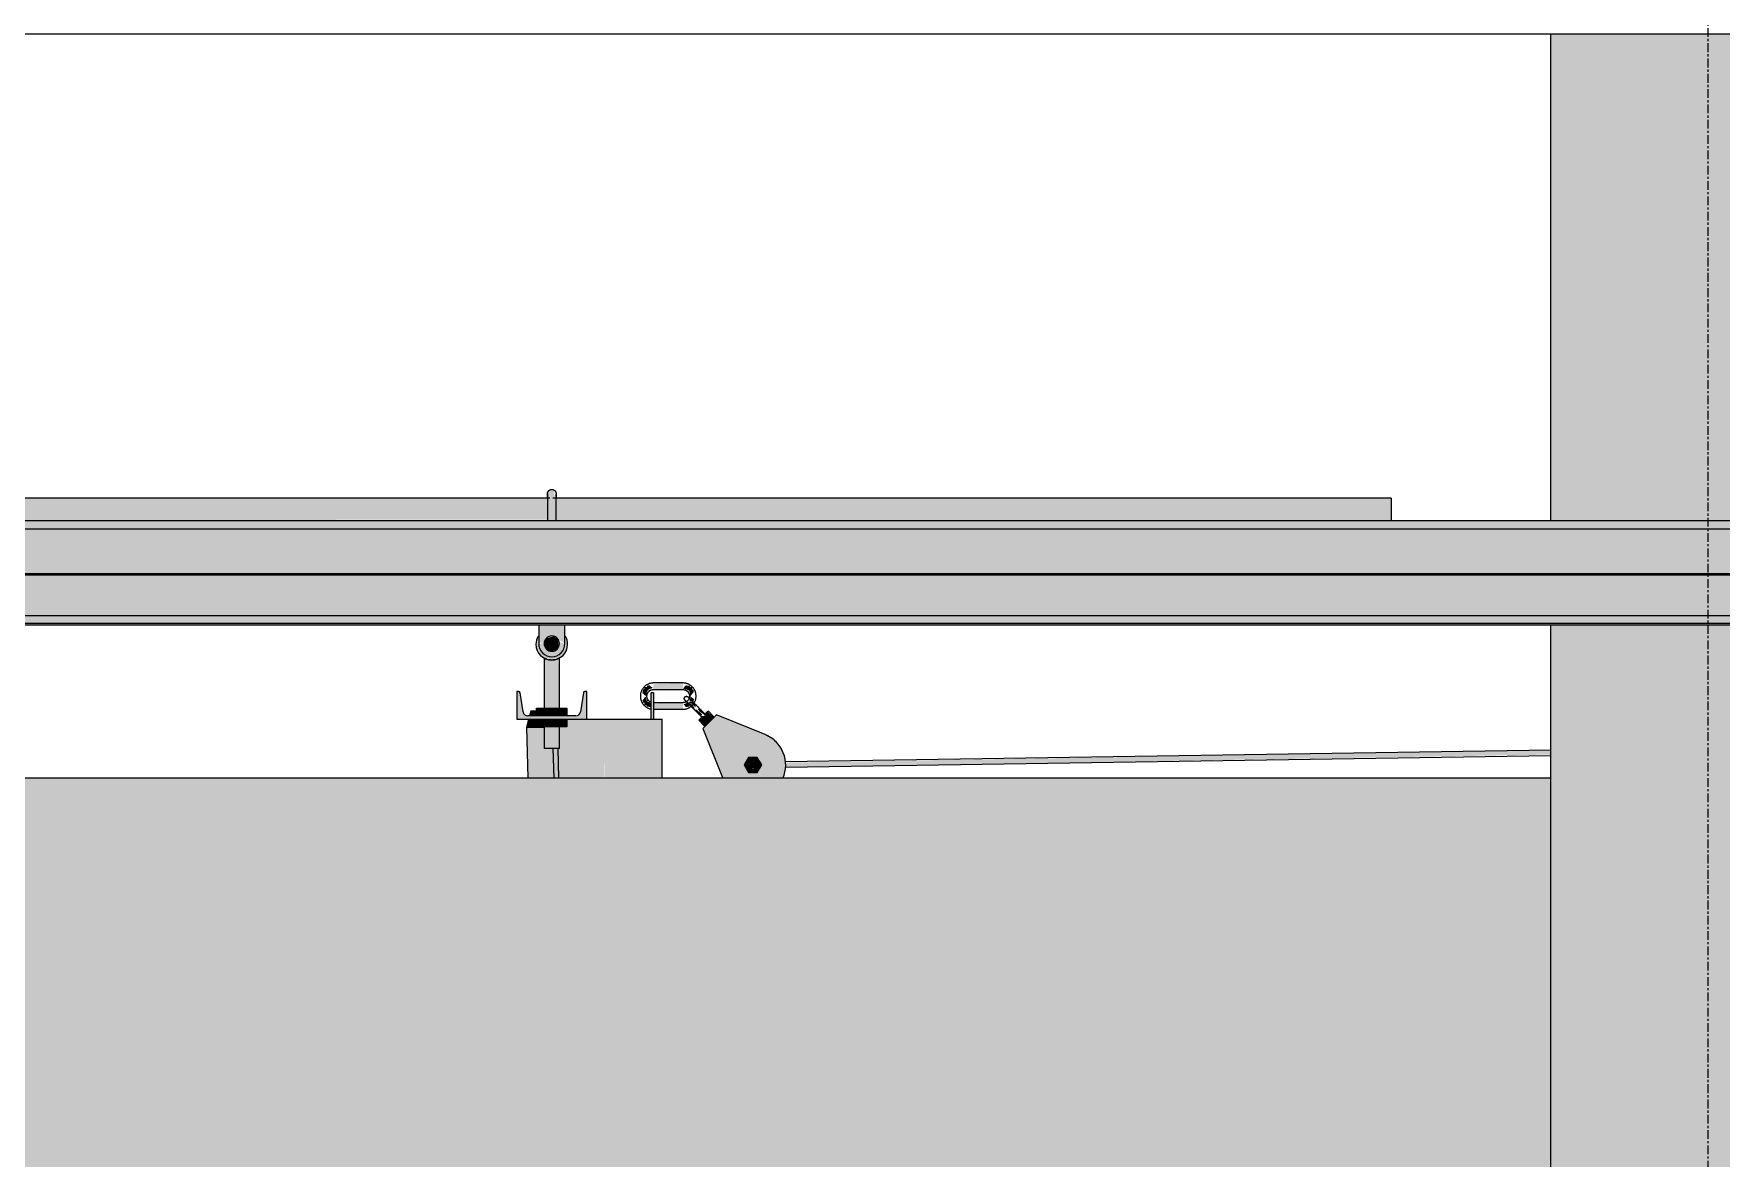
# Model space of a CAD drawing. Header units: inches. Extents: x 20426 to 92531, y -195 to 750.
# Drawn here: x 26670.5 to 26767, y 256.3 to 320.5 of the extents above; entities that cross this region are included whole.
import ezdxf

# ---------------------------------------------------------------- set-up
doc = ezdxf.new("R2010")
doc.units = ezdxf.units.IN
doc.header["$MEASUREMENT"] = 0
doc.linetypes.add('Grid Line 1_2_', pattern=[0.875, 0.5, -0.125, 0.125, -0.125])
for name, color, linetype, lineweight in [('M-HVAC-DUCT', 70, 'Continuous', 9), ('Q-SPCQ', 91, 'Continuous', 9), ('S-BEAM', 12, 'Continuous', 9), ('S-COLS', 52, 'Continuous', 9), ('S-GRID', 1, 'Continuous', 9)]:
    doc.layers.add(name, color=color, linetype=linetype, lineweight=lineweight)

# ---------------------------------------------------------------- blocks, each defined once
blk = doc.blocks.new('Girt_Z - 8_D-915553-Elevation - South')
at = {"layer": 'S-BEAM'}
h = blk.add_hatch(color=256, dxfattribs=at)
h.paths.add_polyline_path([(26225.608, 292.25), (26260.89, 292.25), (26260.89, 292.732), (22796.272, 292.732), (22796.272, 292.25), (26087.376, 292.25)], flags=0)
h.paths.add_polyline_path([(22792.65, 292.25), (22792.65, 292.732), (22792.15, 292.732), (22792.15, 292.25)], flags=0)
h = blk.add_hatch(color=256, dxfattribs=at)
h.paths.add_polyline_path([(26260.89, 289.883), (26260.89, 292.25), (22796.272, 292.25), (22796.272, 289.883), (26225.608, 289.883)], flags=0)
h.paths.add_polyline_path([(22792.65, 289.883), (22792.65, 292.25), (22792.15, 292.25), (22792.15, 289.883)], flags=0)
h = blk.add_hatch(color=256, dxfattribs=at)
h.paths.add_polyline_path([(26225.608, 289.695), (26260.89, 289.72), (26260.89, 289.883), (22796.272, 289.883), (22796.272, 289.695), (26087.376, 289.695)], flags=0)
h.paths.add_polyline_path([(22792.15, 289.695), (22792.65, 289.72), (22792.65, 289.883), (22792.15, 289.883), (22792.15, 289.72)], flags=0)
h = blk.add_hatch(color=256, dxfattribs=at)
h.paths.add_polyline_path([(24739.614, 289.62), (26260.89, 289.658), (26260.89, 289.695), (22796.272, 289.658), (22796.272, 289.62), (24730.975, 289.62)], flags=0)
h.paths.add_polyline_path([(22792.65, 289.62), (22792.65, 289.695), (22792.15, 289.658), (22792.15, 289.62)], flags=0)
h = blk.add_hatch(color=256, dxfattribs=at)
h.paths.add_polyline_path([(26225.608, 287.301), (26260.89, 287.301), (26260.89, 289.62), (22796.272, 289.62), (22796.272, 287.301), (26087.376, 287.301)], flags=0)
h.paths.add_polyline_path([(22792.65, 287.301), (22792.65, 289.62), (22792.15, 289.62), (22792.15, 287.301)], flags=0)
h = blk.add_hatch(color=256, dxfattribs=at)
h.paths.add_polyline_path([(26260.89, 286.852), (26260.89, 287.301), (22796.272, 287.301), (22796.272, 286.852), (26225.608, 286.852)], flags=0)
h.paths.add_polyline_path([(22792.15, 286.852), (22792.65, 286.852), (22792.65, 287.301), (22792.15, 287.301)], flags=0)
h = blk.add_hatch(color=256, dxfattribs=at)
h.paths.add_polyline_path([(26260.89, 286.768), (26260.89, 286.852), (22796.272, 286.852), (22796.272, 286.768), (26225.608, 286.768)], flags=0)
h.paths.add_polyline_path([(22792.65, 286.768), (22792.65, 286.852), (22792.15, 286.852), (22792.15, 286.768)], flags=0)
for p, q in [((22796.272, 292.732), (26260.89, 292.732)), ((22796.272, 292.25), (26260.89, 292.25)), ((22796.272, 289.695), (26260.89, 289.695)), ((22796.272, 289.62), (26260.89, 289.62)), ((22796.272, 287.301), (26260.89, 287.301)), ((22796.272, 286.852), (26260.89, 286.852)), ((22796.272, 286.768), (26260.89, 286.768))]:
    blk.add_line(p, q, dxfattribs=at)
blk = doc.blocks.new('Basketball_Backstop-Performance_Sports_Systems-3103-Ceiling_Hung - 27_-0_ to 27_-11 7_8_-V44-Elevation - South')
at = {"layer": 'Q-SPCQ'}
h = blk.add_hatch(color=256, dxfattribs=at)
h.paths.add_polyline_path([(24756.565, 293.994), (24756.515, 293.993), (24756.543, 293.784)], flags=0)
h.paths.add_polyline_path([(24756.562, 292.732), (24756.765, 292.733), (24756.765, 294.444), (24756.56, 294.377), (24756.543, 294.208), (24756.515, 294.234), (24756.565, 293.994), (24756.528, 292.732), (24756.549, 292.732)], flags=0)
for points in [[(24756.893, 292.732), (24757.003, 292.733), (24756.986, 293.618), (24756.893, 294.402), (24756.765, 294.444), (24756.766, 292.732)], [(24756.765, 284.75), (24757.14, 284.839), (24757.296, 284.931), (24757.415, 285.027), (24757.55, 285.203), (24757.666, 285.615), (24757.649, 285.828), (24757.612, 285.959), (24757.515, 286.072), (24757.457, 285.415), (24757.296, 285.157), (24756.951, 284.962), (24756.571, 284.963), (24756.235, 285.157), (24756.041, 285.493), (24756.015, 286.101), (24755.98, 286.109), (24755.863, 285.687), (24755.864, 285.615), (24755.89, 285.422), (24756.116, 285.027), (24756.3, 284.881), (24756.39, 284.839), (24756.692, 284.76)], [(24756.652, 285.265), (24756.984, 285.309), (24757.144, 285.469), (24757.144, 285.906), (24756.878, 286.11), (24756.456, 285.997), (24756.343, 285.801), (24756.343, 285.574), (24756.456, 285.378)], [(24754.765, 281.375), (24758.765, 281.375), (24758.765, 282.955), (24758.574, 282.879), (24758.359, 281.671), (24758.197, 281.563), (24758.131, 281.555), (24755.271, 281.586), (24755.14, 281.729), (24755.122, 281.793), (24754.957, 282.879), (24754.765, 282.955), (24754.765, 282.67)], [(24762.578, 281.375), (24762.578, 282.875), (24762.453, 282.875), (24762.453, 281.375)], [(24764.265, 283.069), (24764.265, 283.431), (24762.578, 283.383), (24762.578, 283.069)], [(24756.332, 281.555), (24756.332, 281.992), (24755.899, 281.992), (24755.899, 281.555)], [(24756.893, 281.555), (24757.198, 281.555), (24757.198, 281.992), (24756.332, 281.992), (24756.332, 281.555)], [(24757.198, 281.555), (24757.631, 281.555), (24757.631, 281.992), (24757.198, 281.992)], [(24764.265, 281.944), (24764.265, 282.306), (24762.578, 282.258), (24762.578, 281.944)], [(24765.471, 281.544), (24765.533, 281.632), (24765.233, 281.936), (24765.122, 281.976), (24765.138, 281.925), (24765.233, 281.783), (24765.434, 281.657), (24765.466, 281.623)], [(24765.79, 281.225), (24766.046, 281.481), (24765.666, 281.808), (24765.539, 281.623), (24765.533, 281.582), (24765.471, 281.544), (24765.558, 281.457)], [(24756.332, 280.937), (24756.332, 281.375), (24755.899, 281.375), (24755.899, 280.937)], [(24756.893, 280.937), (24757.198, 280.937), (24757.198, 281.375), (24756.332, 281.375), (24756.332, 280.937)], [(24757.631, 280.937), (24757.631, 281.375), (24757.198, 281.375), (24757.198, 280.937)], [(24765.534, 280.969), (24765.79, 281.225), (24765.466, 281.536), (24765.391, 281.477), (24765.359, 281.501), (24765.181, 281.322), (24765.533, 280.97)], [(24768.39, 278.533), (24768.482, 278.625), (24768.442, 278.927), (24768.201, 278.991), (24768.088, 278.927), (24768.015, 278.75), (24768.14, 278.533)]]:
    blk.add_hatch(color=256, dxfattribs=at).paths.add_polyline_path(points, flags=0)
h = blk.add_hatch(color=256, dxfattribs=at)
h.paths.add_polyline_path([(24708.765, 292.732), (24756.526, 292.774), (24756.543, 293.643), (24756.515, 294), (24708.765, 294), (24708.765, 293.125)], flags=0)
h.paths.add_polyline_path([(24800.091, 292.732), (24804.765, 292.732), (24804.765, 294), (24756.991, 293.967), (24756.979, 293.766), (24757.014, 292.732), (24791.451, 292.732)], flags=0)
h = blk.add_hatch(color=256, dxfattribs=at)
h.paths.add_polyline_path([(24756.765, 284.937), (24757.144, 285.041), (24757.415, 285.312), (24757.515, 285.687), (24757.185, 285.779), (24757.108, 285.432), (24756.893, 285.297), (24756.597, 285.297), (24756.399, 285.476), (24756.343, 285.687), (24756.321, 285.798), (24756.023, 285.628), (24756.116, 285.312), (24756.39, 285.038), (24756.652, 284.952)], flags=0)
h.paths.add_polyline_path([(24756.015, 285.687), (24756.356, 285.824), (24756.546, 286.066), (24756.935, 286.066), (24757.515, 285.687), (24757.515, 286.768), (24756.015, 286.768), (24756.015, 285.758)], flags=0)
h = blk.add_hatch(color=256, dxfattribs=at)
h.paths.add_polyline_path([(24756.765, 279.687), (24756.765, 280.937), (24756.329, 280.937), (24756.386, 279.687), (24756.652, 279.687)], flags=0)
h.paths.add_polyline_path([(24756.363, 281.992), (24756.765, 281.992), (24756.765, 284.75), (24756.387, 284.833), (24756.335, 284.859), (24756.339, 281.992)], flags=0)
h = blk.add_hatch(color=256, dxfattribs=at)
h.paths.add_polyline_path([(24757.188, 279.687), (24757.203, 279.687), (24757.144, 280.937), (24756.765, 280.937), (24756.765, 279.687), (24757.144, 279.687)], flags=0)
h.paths.add_polyline_path([(24756.893, 281.992), (24757.2, 281.992), (24757.143, 284.833), (24756.893, 284.761), (24756.765, 284.75), (24756.765, 281.992), (24756.827, 281.992)], flags=0)
h = blk.add_hatch(color=256, dxfattribs=at)
h.paths.add_polyline_path([(24762.21, 282.945), (24762.254, 282.811), (24762.287, 282.951)], flags=0)
h.paths.add_polyline_path([(24762.287, 283.063), (24762.313, 282.953), (24762.454, 283.019), (24762.313, 283.056)], flags=0)
h.paths.add_polyline_path([(24762.148, 282.687), (24762.21, 282.945), (24762.287, 283.063), (24762.544, 283.156), (24762.341, 283.306), (24762.2, 283.281), (24762.21, 283.216), (24762.047, 283.218), (24762.063, 283.097), (24761.984, 283.065), (24761.947, 282.859), (24762.063, 282.76)], flags=0)
h = blk.add_hatch(color=256, dxfattribs=at)
h.paths.add_polyline_path([(24764.522, 283.055), (24764.389, 283.011), (24764.528, 282.978)], flags=0)
h.paths.add_polyline_path([(24764.641, 282.978), (24764.53, 282.953), (24764.596, 282.811), (24764.634, 282.953)], flags=0)
h.paths.add_polyline_path([(24764.695, 282.687), (24764.884, 282.924), (24764.859, 283.065), (24764.794, 283.055), (24764.796, 283.218), (24764.677, 283.197), (24764.643, 283.281), (24764.42, 283.299), (24764.265, 283.117), (24764.522, 283.055), (24764.641, 282.978), (24764.671, 282.811)], flags=0)
h = blk.add_hatch(color=256, dxfattribs=at)
h.paths.add_polyline_path([(24755.899, 280.918), (24755.899, 280.937), (24755.899, 281.375), (24755.441, 281.375), (24755.333, 280.918), (24755.399, 280.918)], flags=0)
h.paths.add_polyline_path([(24755.491, 281.555), (24755.899, 281.555), (24755.899, 281.832), (24755.568, 281.832)], flags=0)
h = blk.add_hatch(color=256, dxfattribs=at)
h.paths.add_polyline_path([(24762.321, 282.32), (24762.453, 282.364), (24762.315, 282.397)], flags=0)
h.paths.add_polyline_path([(24762.202, 282.397), (24762.313, 282.422), (24762.246, 282.564), (24762.209, 282.422)], flags=0)
h.paths.add_polyline_path([(24762.406, 282.057), (24762.453, 282.173), (24762.453, 282.282), (24762.202, 282.397), (24762.127, 282.67), (24761.959, 282.451), (24761.984, 282.31), (24762.049, 282.32), (24762.047, 282.157), (24762.166, 282.178), (24762.2, 282.094), (24762.341, 282.069)], flags=0)
h = blk.add_hatch(color=256, dxfattribs=at)
h.paths.add_polyline_path([(24764.53, 282.422), (24764.618, 282.485), (24764.56, 282.494), (24764.538, 282.44)], flags=0)
h.paths.add_polyline_path([(24764.556, 282.312), (24764.523, 282.419), (24764.389, 282.356), (24764.523, 282.321)], flags=0)
h.paths.add_polyline_path([(24764.437, 282.057), (24764.639, 282.096), (24764.639, 282.158), (24764.678, 282.197), (24764.523, 282.306), (24764.299, 282.219), (24764.42, 282.076)], flags=0)
h.paths.add_polyline_path([(24764.639, 282.24), (24764.73, 282.285), (24764.687, 282.371), (24764.61, 282.331), (24764.633, 282.258)], flags=0)
h.paths.add_polyline_path([(24764.862, 282.329), (24764.896, 282.516), (24764.692, 282.67), (24764.704, 282.485), (24764.861, 282.331)], flags=0)
h = blk.add_hatch(color=256, dxfattribs=at)
h.paths.add_polyline_path([(24764.909, 281.935), (24764.909, 282.038), (24764.852, 282.116), (24764.829, 282.186), (24764.675, 282.258), (24764.639, 282.24), (24764.741, 282.129)], flags=0)
h.paths.add_polyline_path([(24764.639, 282.24), (24764.546, 282.384), (24764.557, 282.312), (24764.631, 282.247)], flags=0)
h = blk.add_hatch(color=256, dxfattribs=at)
h.paths.add_polyline_path([(24765.018, 282.043), (24764.95, 282.147), (24765.08, 282.106), (24764.861, 282.331), (24764.631, 282.384), (24764.917, 282.098)], flags=0)
h.paths.add_polyline_path([(24764.704, 282.485), (24764.572, 282.584), (24764.575, 282.493)], flags=0)
h.paths.add_polyline_path([(24764.861, 282.331), (24764.704, 282.485), (24764.631, 282.419), (24764.722, 282.384)], flags=0)
h = blk.add_hatch(color=256, dxfattribs=at)
h.paths.add_polyline_path([(24765.418, 281.457), (24765.471, 281.544), (24765.286, 281.555), (24765.393, 281.476)], flags=0)
h.paths.add_polyline_path([(24765.286, 281.555), (24765.359, 281.622), (24765.359, 281.657), (24765.013, 281.935), (24765.02, 281.9), (24764.909, 281.935), (24765.233, 281.608)], flags=0)
h = blk.add_hatch(color=256, dxfattribs=at)
h.paths.add_polyline_path([(24757.732, 196.232), (24759.226, 196.232), (24758.018, 238.518), (24756.524, 238.518), (24757.673, 198.283)], flags=0)
h.paths.add_polyline_path([(24756.354, 244.482), (24757.848, 244.482), (24757.69, 250), (24756.196, 250), (24756.334, 245.165)], flags=0)
h.paths.add_polyline_path([(24756.335, 278), (24756.891, 278), (24756.842, 279.687), (24756.328, 279.687), (24756.328, 280.918), (24755.313, 280.918), (24755.397, 278), (24756.328, 278)], flags=0)
h = blk.add_hatch(color=256, dxfattribs=at)
h.paths.add_polyline_path([(24756.736, 196.232), (24757.732, 196.232), (24756.893, 224.125), (24756.453, 224.125), (24756.511, 196.232), (24756.566, 196.232)], flags=0)
h.paths.add_polyline_path([(24759.765, 196.232), (24759.765, 224.75), (24758.692, 224.75), (24759.507, 196.232)], flags=0)
h.paths.add_polyline_path([(24756.93, 224.312), (24756.893, 224.75), (24756.453, 224.75), (24756.492, 224.312), (24756.897, 224.312)], flags=0)
h.paths.add_polyline_path([(24758.678, 225.25), (24759.765, 225.25), (24759.765, 238.518), (24758.299, 238.518), (24758.645, 226.412)], flags=0)
h.paths.add_polyline_path([(24756.903, 225.25), (24756.891, 225.687), (24756.453, 225.687), (24756.491, 225.25), (24756.897, 225.25)], flags=0)
h.paths.add_polyline_path([(24756.453, 225.875), (24756.885, 225.875), (24756.482, 238.518), (24756.453, 238.518), (24756.453, 226.412)], flags=0)
h.paths.add_polyline_path([(24758.129, 244.482), (24759.765, 244.482), (24759.765, 250), (24757.971, 250), (24758.109, 245.165)], flags=0)
h.paths.add_polyline_path([(24757.188, 278), (24759.765, 278), (24759.765, 281.375), (24757.631, 281.375), (24757.631, 280.937), (24757.201, 280.937), (24757.144, 279.687), (24757.123, 279.687), (24757.172, 278)], flags=0)
h = blk.add_hatch(color=256, dxfattribs=at)
h.paths.add_polyline_path([(24759.765, 196.232), (24763.078, 196.232), (24763.078, 224.759), (24760.623, 224.768), (24759.765, 224.75), (24759.765, 198.283)], flags=0)
h.paths.add_polyline_path([(24761.853, 225.211), (24763.078, 225.25), (24763.078, 238.518), (24759.765, 238.518), (24759.765, 225.241), (24761.673, 225.22)], flags=0)
h.paths.add_polyline_path([(24759.765, 244.482), (24763.078, 244.482), (24763.078, 250), (24759.765, 250), (24759.765, 245.165)], flags=0)
h.paths.add_polyline_path([(24761.435, 278), (24763.078, 278), (24763.078, 281.375), (24759.765, 281.375), (24759.783, 278), (24761.421, 278)], flags=0)
h = blk.add_hatch(color=256, dxfattribs=at)
h.paths.add_polyline_path([(24767.892, 278), (24769.968, 278), (24770.06, 278.208), (24770.138, 278.662), (24770.103, 279.121), (24769.853, 279.722), (24769.71, 279.945), (24769.26, 280.326), (24768.974, 280.486), (24766.188, 281.623), (24765.393, 280.827), (24766.552, 278), (24767.832, 278)], flags=0)
h.paths.add_polyline_path([(24768.14, 278.312), (24767.99, 278.353), (24767.76, 278.75), (24768.049, 279.187), (24768.537, 279.154), (24768.763, 278.738), (24768.456, 278.312), (24768.161, 278.312)], flags=0)
h = blk.add_hatch(color=256, dxfattribs=at)
h.paths.add_polyline_path([(24770.131, 278.622), (24813.89, 279.345), (24813.89, 279.602), (24770.122, 278.889), (24770.132, 278.628)], flags=0)
h.paths.add_polyline_path([(24768.488, 278.639), (24768.503, 278.823), (24768.46, 278.793), (24768.482, 278.642)], flags=0)
h.paths.add_polyline_path([(24831.89, 279.564), (24909.169, 280.787), (24909.112, 280.937), (24908.857, 280.978), (24908.857, 281.049), (24877.846, 280.577), (24831.89, 279.83), (24831.89, 279.566)], flags=0)
h.paths.add_polyline_path([(24911.542, 280.829), (24911.549, 280.873), (24911.54, 280.833)], flags=0)
h = blk.add_hatch(color=256, dxfattribs=at)
h.paths.add_polyline_path([(24759.226, 196.232), (24759.507, 196.232), (24758.299, 238.518), (24758.018, 238.518), (24759.167, 198.283)], flags=0)
h.paths.add_polyline_path([(24757.848, 244.482), (24758.129, 244.482), (24757.971, 250), (24757.69, 250), (24757.828, 245.165)], flags=0)
h.paths.add_polyline_path([(24756.891, 278), (24757.172, 278), (24757.075, 279.687), (24756.842, 279.687), (24756.878, 278.428)], flags=0)
h = blk.add_hatch(color=256, dxfattribs=at)
h.paths.add_polyline_path([(24768.013, 278.312), (24768.518, 278.312), (24768.77, 278.75), (24768.518, 279.187), (24767.993, 279.154), (24767.76, 278.75), (24767.865, 278.568)], flags=0)
h.paths.add_polyline_path([(24768.265, 278.5), (24768.088, 278.573), (24768.015, 278.75), (24768.088, 278.927), (24768.265, 279), (24768.442, 278.927), (24768.515, 278.75), (24768.435, 278.568), (24768.33, 278.509)], flags=0)
for p, q in [((24756.655, 294), (24708.765, 294)), ((24804.765, 294), (24756.825, 294)), ((24804.765, 294), (24804.765, 292.733)), ((24756.015, 286.768), (24756.015, 285.687)), ((24757.515, 285.687), (24757.515, 286.768)), ((24756.328, 284.862), (24756.328, 281.992)), ((24756.328, 284.862), (24756.328, 281.992)), ((24757.203, 281.992), (24757.203, 284.862)), ((24757.203, 281.992), (24757.203, 284.862)), ((24754.868, 282.955), (24754.765, 282.955)), ((24754.765, 282.955), (24754.765, 281.375)), ((24755.122, 281.793), (24754.957, 282.879)), ((24758.574, 282.879), (24758.408, 281.793)), ((24758.765, 282.955), (24758.663, 282.955)), ((24758.765, 281.375), (24758.765, 282.955)), ((24762.453, 281.375), (24762.453, 282.875)), ((24762.578, 282.875), (24762.453, 282.875)), ((24764.265, 283.437), (24762.578, 283.437)), ((24762.578, 283.062), (24764.265, 283.062)), ((24762.578, 282.875), (24762.578, 281.375)), ((24755.568, 281.832), (24755.491, 281.555)), ((24755.899, 281.832), (24755.568, 281.832)), ((24755.899, 281.992), (24756.332, 281.992)), ((24755.899, 281.555), (24755.899, 281.992)), ((24756.332, 281.992), (24757.198, 281.992)), ((24756.332, 281.555), (24756.332, 281.992)), ((24757.198, 281.992), (24757.631, 281.992)), ((24757.198, 281.555), (24757.198, 281.992)), ((24757.631, 281.992), (24757.631, 281.555)), ((24764.265, 282.312), (24762.578, 282.312)), ((24762.578, 281.937), (24764.265, 281.937)), ((24765.534, 281.675), (24765.693, 281.835)), ((24766.056, 281.49), (24765.702, 281.844)), ((24754.765, 281.375), (24758.765, 281.375)), ((24755.441, 281.375), (24755.313, 280.918)), ((24755.313, 280.918), (24756.341, 280.918)), ((24755.313, 280.918), (24755.397, 278)), ((24758.131, 281.555), (24755.399, 281.555)), ((24755.899, 280.937), (24755.899, 281.375)), ((24756.332, 280.937), (24755.899, 280.937)), ((24756.328, 280.937), (24756.328, 279.687)), ((24756.332, 280.937), (24756.332, 281.375)), ((24757.198, 280.937), (24756.332, 280.937)), ((24757.198, 280.937), (24757.198, 281.375)), ((24757.631, 280.937), (24757.198, 280.937)), ((24757.203, 279.687), (24757.203, 280.937)), ((24757.631, 281.375), (24757.631, 280.937)), ((24758.759, 281.375), (24759.765, 281.375)), ((24759.765, 281.375), (24763.078, 281.375)), ((24763.078, 278), (24763.078, 281.375)), ((24765.172, 281.313), (24765.525, 280.96)), ((24765.181, 281.322), (24765.304, 281.446)), ((24765.393, 280.827), (24766.188, 281.623)), ((24765.393, 280.827), (24766.529, 278.042)), ((24768.974, 280.486), (24766.188, 281.623)), ((24756.765, 279.687), (24756.328, 279.687)), ((24757.203, 279.687), (24756.765, 279.687)), ((24756.891, 278), (24756.842, 279.687)), ((24757.172, 278), (24757.123, 279.687)), ((24768.013, 279.187), (24767.76, 278.75)), ((24768.518, 279.187), (24768.013, 279.187)), ((24768.77, 278.75), (24768.518, 279.187)), ((24813.89, 279.602), (24770.117, 278.935)), ((24770.131, 278.622), (24813.89, 279.289)), ((24767.76, 278.75), (24768.013, 278.312)), ((24768.013, 278.312), (24768.518, 278.312)), ((24768.518, 278.312), (24768.77, 278.75))]:
    blk.add_line(p, q, dxfattribs=at)
at = {"layer": 'Q-SPCQ', "flags": 128}
for points in [[(24756.515, 294.25), (24756.515, 294.26), (24756.516, 294.27), (24756.517, 294.28), (24756.518, 294.29), (24756.52, 294.3), (24756.522, 294.309), (24756.525, 294.319), (24756.528, 294.329), (24756.531, 294.338), (24756.535, 294.347), (24756.539, 294.356), (24756.543, 294.365), (24756.548, 294.374), (24756.553, 294.383), (24756.559, 294.391), (24756.565, 294.399), (24756.571, 294.407), (24756.577, 294.415), (24756.584, 294.422), (24756.591, 294.429), (24756.598, 294.436), (24756.606, 294.443), (24756.614, 294.449), (24756.622, 294.455), (24756.63, 294.46), (24756.639, 294.466), (24756.647, 294.47), (24756.656, 294.475), (24756.665, 294.479), (24756.675, 294.483), (24756.684, 294.486), (24756.694, 294.49), (24756.703, 294.492), (24756.713, 294.494), (24756.723, 294.496), (24756.733, 294.498), (24756.743, 294.499), (24756.753, 294.5), (24756.763, 294.5), (24756.765, 294.5)], [(24756.515, 294.25), (24756.515, 294.26), (24756.516, 294.27), (24756.517, 294.28), (24756.518, 294.29), (24756.52, 294.3), (24756.522, 294.309), (24756.525, 294.319), (24756.528, 294.329), (24756.531, 294.338), (24756.535, 294.347), (24756.539, 294.356), (24756.543, 294.365), (24756.548, 294.374), (24756.553, 294.383), (24756.559, 294.391), (24756.565, 294.399), (24756.571, 294.407), (24756.577, 294.415), (24756.584, 294.422), (24756.591, 294.429), (24756.598, 294.436), (24756.606, 294.443), (24756.614, 294.449), (24756.622, 294.455), (24756.63, 294.46), (24756.639, 294.466), (24756.647, 294.47), (24756.656, 294.475), (24756.665, 294.479), (24756.675, 294.483), (24756.684, 294.486), (24756.694, 294.49), (24756.703, 294.492), (24756.713, 294.494), (24756.723, 294.496), (24756.733, 294.498), (24756.743, 294.499), (24756.753, 294.5), (24756.763, 294.5), (24756.765, 294.5)], [(24756.765, 294.5), (24756.775, 294.5), (24756.785, 294.499), (24756.795, 294.498), (24756.805, 294.497), (24756.815, 294.495), (24756.825, 294.493), (24756.834, 294.49), (24756.844, 294.487), (24756.853, 294.484), (24756.863, 294.48), (24756.872, 294.476), (24756.881, 294.472), (24756.889, 294.467), (24756.898, 294.462), (24756.906, 294.456), (24756.915, 294.451), (24756.922, 294.444), (24756.93, 294.438), (24756.937, 294.431), (24756.945, 294.424), (24756.951, 294.417), (24756.958, 294.409), (24756.964, 294.401), (24756.97, 294.393)], [(24756.765, 294.5), (24756.775, 294.5), (24756.785, 294.499), (24756.795, 294.498), (24756.805, 294.497), (24756.815, 294.495), (24756.825, 294.493), (24756.834, 294.49), (24756.844, 294.487), (24756.853, 294.484), (24756.863, 294.48), (24756.872, 294.476), (24756.881, 294.472), (24756.889, 294.467), (24756.898, 294.462), (24756.906, 294.456), (24756.915, 294.451), (24756.922, 294.444), (24756.93, 294.438), (24756.937, 294.431), (24756.945, 294.424), (24756.951, 294.417), (24756.958, 294.409), (24756.964, 294.401), (24756.97, 294.393), (24756.976, 294.385), (24756.981, 294.377), (24756.986, 294.368), (24756.99, 294.359), (24756.994, 294.35), (24756.998, 294.341), (24757.002, 294.331), (24757.005, 294.322), (24757.007, 294.312), (24757.01, 294.302), (24757.012, 294.292), (24757.013, 294.283), (24757.014, 294.273), (24757.015, 294.263), (24757.015, 294.253), (24757.015, 294.25)], [(24756.976, 294.385), (24756.981, 294.377), (24756.986, 294.368), (24756.99, 294.359), (24756.994, 294.35), (24756.998, 294.341), (24757.002, 294.331), (24757.005, 294.322), (24757.007, 294.312), (24757.01, 294.302), (24757.012, 294.292), (24757.013, 294.283), (24757.014, 294.273), (24757.015, 294.263), (24757.015, 294.253), (24757.015, 294.25)], [(24756.515, 294.233), (24756.515, 294.242), (24756.515, 294.247), (24756.515, 294.25)], [(24756.515, 294.25), (24756.515, 294.248), (24756.515, 294.244), (24756.515, 294.236)], [(24756.515, 293.975), (24756.515, 294.014), (24756.515, 294.05), (24756.515, 294.084), (24756.515, 294.114), (24756.515, 294.142), (24756.515, 294.166), (24756.515, 294.187), (24756.515, 294.206), (24756.515, 294.221), (24756.515, 294.233), (24756.515, 294.242), (24756.515, 294.247), (24756.515, 294.25)], [(24756.515, 294.25), (24756.515, 294.248), (24756.515, 294.244), (24756.515, 294.236), (24756.515, 294.224), (24756.515, 294.21), (24756.515, 294.193), (24756.515, 294.172), (24756.515, 294.148), (24756.515, 294.122), (24756.515, 294.092), (24756.515, 294.06), (24756.515, 294.024), (24756.515, 293.986), (24756.515, 293.945), (24756.515, 293.901), (24756.515, 293.854), (24756.515, 293.805), (24756.515, 293.754), (24756.515, 293.7), (24756.515, 293.643), (24756.515, 293.585), (24756.515, 293.524), (24756.515, 293.462), (24756.515, 293.397), (24756.515, 293.331), (24756.515, 293.262), (24756.515, 293.193), (24756.515, 293.121), (24756.515, 293.049), (24756.515, 292.975), (24756.515, 292.9), (24756.515, 292.823), (24756.515, 292.746)], [(24756.515, 294.172), (24756.515, 294.148), (24756.515, 294.122), (24756.515, 294.092), (24756.515, 294.06), (24756.515, 294.024), (24756.515, 293.986)], [(24756.515, 294.014), (24756.515, 294.05), (24756.515, 294.084), (24756.515, 294.114), (24756.515, 294.142), (24756.515, 294.166)], [(24757.015, 294.233), (24757.015, 294.242), (24757.015, 294.247), (24757.015, 294.25)], [(24757.015, 294.25), (24757.015, 294.248), (24757.015, 294.244), (24757.015, 294.236)], [(24757.015, 292.732), (24757.015, 292.803), (24757.015, 292.879), (24757.015, 292.955), (24757.015, 293.029), (24757.015, 293.102), (24757.015, 293.174), (24757.015, 293.244), (24757.015, 293.312), (24757.015, 293.379), (24757.015, 293.444), (24757.015, 293.508), (24757.015, 293.569), (24757.015, 293.628), (24757.015, 293.685), (24757.015, 293.739), (24757.015, 293.791), (24757.015, 293.841), (24757.015, 293.888), (24757.015, 293.933), (24757.015, 293.975), (24757.015, 294.014), (24757.015, 294.05), (24757.015, 294.084), (24757.015, 294.114), (24757.015, 294.142), (24757.015, 294.166), (24757.015, 294.187), (24757.015, 294.206), (24757.015, 294.221), (24757.015, 294.233), (24757.015, 294.242), (24757.015, 294.247), (24757.015, 294.25)], [(24757.015, 294.25), (24757.015, 294.248), (24757.015, 294.244), (24757.015, 294.236), (24757.015, 294.224), (24757.015, 294.21), (24757.015, 294.193), (24757.015, 294.172), (24757.015, 294.148), (24757.015, 294.122), (24757.015, 294.092), (24757.015, 294.06), (24757.015, 294.024), (24757.015, 293.986)], [(24757.015, 294.172), (24757.015, 294.148), (24757.015, 294.122), (24757.015, 294.092), (24757.015, 294.06), (24757.015, 294.024), (24757.015, 293.986)], [(24757.015, 294.014), (24757.015, 294.05), (24757.015, 294.084), (24757.015, 294.114), (24757.015, 294.142), (24757.015, 294.166)], [(24762.578, 283.437), (24762.548, 283.437), (24762.518, 283.435), (24762.488, 283.432), (24762.458, 283.428), (24762.429, 283.423), (24762.399, 283.416), (24762.37, 283.408), (24762.342, 283.399), (24762.314, 283.389), (24762.286, 283.378), (24762.258, 283.366), (24762.231, 283.353), (24762.205, 283.338), (24762.179, 283.323), (24762.154, 283.307), (24762.13, 283.289), (24762.106, 283.271), (24762.083, 283.251), (24762.061, 283.231), (24762.04, 283.21), (24762.019, 283.188), (24762, 283.165), (24761.981, 283.142), (24761.963, 283.118), (24761.947, 283.093), (24761.931, 283.067), (24761.916, 283.041), (24761.903, 283.014), (24761.89, 282.987), (24761.879, 282.959), (24761.868, 282.931), (24761.859, 282.903), (24761.851, 282.874), (24761.844, 282.844), (24761.839, 282.815), (24761.834, 282.785), (24761.831, 282.756), (24761.829, 282.726), (24761.828, 282.696), (24761.828, 282.687)], [(24762.203, 282.687), (24762.203, 282.702), (24762.204, 282.717), (24762.205, 282.732), (24762.208, 282.747), (24762.21, 282.762), (24762.213, 282.777), (24762.217, 282.791), (24762.222, 282.805), (24762.227, 282.82), (24762.232, 282.834), (24762.238, 282.847), (24762.245, 282.861), (24762.252, 282.874), (24762.26, 282.887), (24762.268, 282.899), (24762.277, 282.911), (24762.286, 282.923), (24762.296, 282.935), (24762.306, 282.946), (24762.316, 282.957), (24762.327, 282.967), (24762.339, 282.977), (24762.351, 282.986), (24762.363, 282.995), (24762.375, 283.003), (24762.388, 283.011), (24762.401, 283.018), (24762.414, 283.025), (24762.428, 283.031), (24762.442, 283.037), (24762.456, 283.042), (24762.47, 283.047), (24762.485, 283.051), (24762.499, 283.054), (24762.514, 283.057), (24762.529, 283.059), (24762.544, 283.061), (24762.559, 283.062), (24762.574, 283.062), (24762.578, 283.062)], [(24765.015, 282.687), (24765.015, 282.717), (24765.013, 282.747), (24765.01, 282.777), (24765.006, 282.807), (24765, 282.837), (24764.994, 282.866), (24764.986, 282.895), (24764.977, 282.923), (24764.967, 282.952), (24764.956, 282.98), (24764.944, 283.007), (24764.93, 283.034), (24764.916, 283.06), (24764.901, 283.086), (24764.884, 283.111), (24764.867, 283.135), (24764.848, 283.159), (24764.829, 283.182), (24764.809, 283.204), (24764.788, 283.226), (24764.766, 283.246), (24764.743, 283.266), (24764.72, 283.284), (24764.695, 283.302), (24764.67, 283.319), (24764.645, 283.334), (24764.619, 283.349), (24764.592, 283.363), (24764.565, 283.375), (24764.537, 283.387), (24764.509, 283.397), (24764.48, 283.406), (24764.451, 283.414), (24764.422, 283.421), (24764.393, 283.427), (24764.363, 283.431), (24764.333, 283.434), (24764.303, 283.437), (24764.273, 283.437), (24764.265, 283.437)], [(24764.265, 283.062), (24764.28, 283.062), (24764.295, 283.061), (24764.31, 283.06), (24764.325, 283.058), (24764.34, 283.055), (24764.354, 283.052), (24764.369, 283.048), (24764.383, 283.043), (24764.397, 283.038), (24764.411, 283.033), (24764.425, 283.027), (24764.438, 283.02), (24764.452, 283.013), (24764.464, 283.005), (24764.477, 282.997), (24764.489, 282.988), (24764.501, 282.979), (24764.512, 282.969), (24764.524, 282.959), (24764.534, 282.949), (24764.544, 282.938), (24764.554, 282.926), (24764.564, 282.915), (24764.572, 282.903), (24764.581, 282.89), (24764.589, 282.877), (24764.596, 282.864), (24764.603, 282.851), (24764.609, 282.837), (24764.615, 282.823), (24764.62, 282.809), (24764.624, 282.795), (24764.628, 282.781), (24764.632, 282.766), (24764.635, 282.751), (24764.637, 282.736), (24764.639, 282.722), (24764.64, 282.707), (24764.64, 282.692), (24764.64, 282.687)], [(24761.828, 282.687), (24761.828, 282.658), (24761.83, 282.628), (24761.833, 282.598), (24761.837, 282.568), (24761.843, 282.538), (24761.849, 282.509), (24761.857, 282.48), (24761.866, 282.452), (24761.876, 282.423), (24761.887, 282.395), (24761.899, 282.368), (24761.912, 282.341), (24761.927, 282.315), (24761.942, 282.289), (24761.959, 282.264), (24761.976, 282.24), (24761.995, 282.216), (24762.014, 282.193), (24762.034, 282.171), (24762.055, 282.149), (24762.077, 282.129), (24762.1, 282.109), (24762.123, 282.091), (24762.148, 282.073), (24762.172, 282.056), (24762.198, 282.041), (24762.224, 282.026), (24762.251, 282.012), (24762.278, 282), (24762.306, 281.988), (24762.334, 281.978), (24762.363, 281.969), (24762.392, 281.961), (24762.421, 281.954), (24762.45, 281.948)], [(24762.446, 282.337), (24762.432, 282.342), (24762.418, 282.348), (24762.405, 282.355), (24762.391, 282.362), (24762.379, 282.37), (24762.366, 282.378), (24762.354, 282.387), (24762.342, 282.396), (24762.33, 282.406), (24762.319, 282.416), (24762.309, 282.426), (24762.298, 282.437), (24762.289, 282.449), (24762.279, 282.46), (24762.271, 282.472), (24762.262, 282.485), (24762.254, 282.498), (24762.247, 282.511), (24762.24, 282.524), (24762.234, 282.538), (24762.228, 282.552), (24762.223, 282.566), (24762.218, 282.58), (24762.214, 282.594), (24762.211, 282.609), (24762.208, 282.624), (24762.206, 282.639), (24762.204, 282.653), (24762.203, 282.668), (24762.203, 282.683), (24762.203, 282.687)], [(24764.526, 282.418), (24764.516, 282.408), (24764.504, 282.398), (24764.492, 282.389), (24764.48, 282.38), (24764.468, 282.372), (24764.455, 282.364), (24764.442, 282.357), (24764.429, 282.35), (24764.415, 282.344), (24764.401, 282.338), (24764.387, 282.333), (24764.373, 282.328), (24764.358, 282.324), (24764.344, 282.321), (24764.329, 282.318), (24764.314, 282.316), (24764.299, 282.314), (24764.284, 282.313), (24764.269, 282.313), (24764.265, 282.312)], [(24764.265, 281.937), (24764.295, 281.938), (24764.325, 281.94), (24764.355, 281.943), (24764.385, 281.947), (24764.414, 281.952), (24764.444, 281.959), (24764.472, 281.967), (24764.501, 281.976), (24764.529, 281.986), (24764.557, 281.997), (24764.585, 282.009), (24764.612, 282.022), (24764.638, 282.037), (24764.664, 282.052), (24764.689, 282.068), (24764.713, 282.086), (24764.737, 282.104)], [(24764.376, 282.462), (24764.373, 282.466), (24764.369, 282.47), (24764.366, 282.474), (24764.363, 282.478), (24764.36, 282.482), (24764.358, 282.486), (24764.355, 282.49), (24764.353, 282.495), (24764.351, 282.499), (24764.349, 282.504), (24764.347, 282.508), (24764.345, 282.513), (24764.344, 282.518), (24764.343, 282.523), (24764.342, 282.528), (24764.341, 282.533), (24764.34, 282.538), (24764.34, 282.543), (24764.34, 282.548), (24764.34, 282.553), (24764.34, 282.558), (24764.34, 282.563), (24764.341, 282.567), (24764.341, 282.572), (24764.342, 282.577), (24764.344, 282.582), (24764.345, 282.587), (24764.346, 282.592), (24764.348, 282.596), (24764.35, 282.601), (24764.352, 282.606), (24764.355, 282.61), (24764.357, 282.614), (24764.36, 282.619), (24764.362, 282.623), (24764.365, 282.627), (24764.368, 282.631), (24764.372, 282.634), (24764.375, 282.638), (24764.376, 282.639)], [(24764.376, 282.639), (24764.38, 282.643), (24764.383, 282.646), (24764.387, 282.649), (24764.391, 282.652), (24764.395, 282.655), (24764.4, 282.658), (24764.404, 282.66), (24764.408, 282.662), (24764.413, 282.665), (24764.418, 282.667), (24764.422, 282.668), (24764.427, 282.67), (24764.432, 282.671), (24764.437, 282.673), (24764.441, 282.674), (24764.446, 282.674), (24764.451, 282.675), (24764.456, 282.675), (24764.461, 282.676), (24764.466, 282.676), (24764.471, 282.676), (24764.476, 282.675), (24764.481, 282.675), (24764.486, 282.674), (24764.491, 282.673), (24764.496, 282.672), (24764.501, 282.67), (24764.506, 282.669), (24764.51, 282.667), (24764.515, 282.665), (24764.519, 282.663), (24764.524, 282.661), (24764.528, 282.658), (24764.532, 282.656), (24764.537, 282.653), (24764.541, 282.65), (24764.545, 282.647), (24764.548, 282.643), (24764.552, 282.64), (24764.553, 282.639)], [(24764.498, 282.341), (24764.485, 282.354), (24764.472, 282.366), (24764.46, 282.378), (24764.449, 282.389), (24764.439, 282.4), (24764.429, 282.409), (24764.42, 282.418), (24764.412, 282.426), (24764.405, 282.434), (24764.398, 282.44), (24764.393, 282.446), (24764.388, 282.451), (24764.384, 282.455), (24764.381, 282.458), (24764.378, 282.46), (24764.377, 282.462), (24764.376, 282.462)], [(24764.376, 282.462), (24764.377, 282.462), (24764.378, 282.461), (24764.38, 282.458), (24764.383, 282.456), (24764.387, 282.452), (24764.391, 282.447), (24764.397, 282.442), (24764.403, 282.435), (24764.41, 282.428), (24764.418, 282.42), (24764.427, 282.412), (24764.436, 282.402), (24764.446, 282.392), (24764.457, 282.381), (24764.469, 282.37), (24764.481, 282.357), (24764.494, 282.344), (24764.508, 282.331), (24764.522, 282.316), (24764.537, 282.301), (24764.552, 282.286), (24764.569, 282.27), (24764.585, 282.253), (24764.602, 282.236), (24764.62, 282.219), (24764.638, 282.2), (24764.657, 282.182), (24764.675, 282.163), (24764.695, 282.144), (24764.714, 282.124), (24764.734, 282.104), (24764.754, 282.084), (24764.775, 282.064), (24764.796, 282.043), (24764.816, 282.022), (24764.837, 282.001), (24764.858, 281.98), (24764.88, 281.959), (24764.901, 281.938), (24764.906, 281.932)], [(24764.583, 282.488), (24764.575, 282.476), (24764.566, 282.464), (24764.557, 282.452), (24764.547, 282.44)], [(24765.083, 282.109), (24765.062, 282.13), (24765.041, 282.151), (24765.02, 282.172), (24764.999, 282.193), (24764.978, 282.214), (24764.957, 282.235), (24764.937, 282.255), (24764.916, 282.276), (24764.896, 282.296), (24764.877, 282.315), (24764.857, 282.335), (24764.838, 282.354), (24764.82, 282.372), (24764.802, 282.39), (24764.784, 282.408), (24764.767, 282.425), (24764.75, 282.442), (24764.734, 282.458), (24764.718, 282.474), (24764.703, 282.489), (24764.688, 282.504), (24764.674, 282.518), (24764.661, 282.531), (24764.649, 282.543), (24764.637, 282.555), (24764.626, 282.566), (24764.616, 282.576), (24764.606, 282.586), (24764.597, 282.595), (24764.589, 282.603), (24764.582, 282.61), (24764.575, 282.617), (24764.57, 282.622), (24764.565, 282.627), (24764.561, 282.631), (24764.557, 282.635), (24764.555, 282.637), (24764.554, 282.638), (24764.553, 282.639)], [(24764.553, 282.639), (24764.553, 282.639), (24764.555, 282.637), (24764.557, 282.635), (24764.56, 282.632), (24764.563, 282.629), (24764.568, 282.624), (24764.574, 282.618), (24764.58, 282.612), (24764.587, 282.605), (24764.595, 282.597), (24764.603, 282.589), (24764.613, 282.579), (24764.623, 282.569), (24764.634, 282.558), (24764.646, 282.546), (24764.658, 282.534)], [(24764.64, 282.687), (24764.64, 282.673), (24764.639, 282.658), (24764.638, 282.643), (24764.635, 282.628), (24764.633, 282.613), (24764.629, 282.598), (24764.626, 282.584), (24764.621, 282.57)], [(24764.906, 281.932), (24764.885, 281.953), (24764.864, 281.974), (24764.843, 281.995), (24764.822, 282.016), (24764.801, 282.037), (24764.78, 282.058), (24764.76, 282.079), (24764.74, 282.099), (24764.72, 282.119), (24764.7, 282.139), (24764.681, 282.158)], [(24764.871, 282.321), (24764.891, 282.301), (24764.911, 282.281), (24764.931, 282.261), (24764.952, 282.24), (24764.972, 282.22), (24764.993, 282.199), (24765.014, 282.178), (24765.035, 282.157), (24765.056, 282.136), (24765.078, 282.114), (24765.083, 282.109)], [(24764.906, 281.932), (24764.928, 281.911), (24764.949, 281.89), (24764.97, 281.868), (24764.991, 281.847), (24765.012, 281.827), (24765.033, 281.806), (24765.053, 281.785), (24765.073, 281.765), (24765.093, 281.745), (24765.113, 281.725), (24765.132, 281.706), (24765.151, 281.687), (24765.17, 281.668), (24765.188, 281.65), (24765.206, 281.633), (24765.223, 281.615), (24765.24, 281.599), (24765.256, 281.582), (24765.272, 281.567), (24765.287, 281.552), (24765.301, 281.537), (24765.315, 281.523), (24765.328, 281.51), (24765.341, 281.498), (24765.353, 281.486), (24765.364, 281.475), (24765.374, 281.464), (24765.384, 281.455), (24765.393, 281.446), (24765.401, 281.438), (24765.408, 281.43), (24765.415, 281.424), (24765.42, 281.418), (24765.425, 281.413), (24765.429, 281.409), (24765.432, 281.406), (24765.435, 281.404), (24765.436, 281.402), (24765.437, 281.402)], [(24765.332, 281.507), (24765.319, 281.52), (24765.305, 281.533), (24765.291, 281.548), (24765.276, 281.562), (24765.26, 281.578), (24765.244, 281.594), (24765.228, 281.611), (24765.211, 281.628), (24765.193, 281.645), (24765.175, 281.664), (24765.156, 281.682), (24765.138, 281.701), (24765.118, 281.72), (24765.099, 281.74), (24765.079, 281.76), (24765.059, 281.78), (24765.038, 281.8), (24765.017, 281.821), (24764.997, 281.842), (24764.976, 281.863), (24764.955, 281.884), (24764.933, 281.905), (24764.912, 281.926), (24764.906, 281.932)], [(24764.912, 282.308), (24764.927, 282.334), (24764.94, 282.361), (24764.953, 282.388), (24764.964, 282.416), (24764.975, 282.444), (24764.984, 282.472), (24764.992, 282.501), (24764.999, 282.531), (24765.004, 282.56), (24765.009, 282.59), (24765.012, 282.619), (24765.014, 282.649), (24765.015, 282.679), (24765.015, 282.687)], [(24765.083, 282.109), (24765.104, 282.088), (24765.126, 282.066), (24765.147, 282.045), (24765.168, 282.024), (24765.189, 282.003), (24765.209, 281.983), (24765.23, 281.962), (24765.25, 281.942), (24765.27, 281.922), (24765.29, 281.902), (24765.309, 281.883), (24765.328, 281.864), (24765.347, 281.845), (24765.365, 281.827), (24765.383, 281.809), (24765.4, 281.792), (24765.417, 281.775), (24765.433, 281.759), (24765.449, 281.743), (24765.464, 281.728), (24765.478, 281.714), (24765.492, 281.7), (24765.505, 281.687)], [(24765.614, 281.578), (24765.613, 281.579), (24765.612, 281.58), (24765.61, 281.582), (24765.607, 281.585), (24765.603, 281.589), (24765.598, 281.594), (24765.593, 281.599), (24765.587, 281.605), (24765.58, 281.612), (24765.572, 281.62), (24765.563, 281.629), (24765.554, 281.638), (24765.543, 281.649), (24765.533, 281.659), (24765.521, 281.671), (24765.509, 281.683), (24765.496, 281.696), (24765.482, 281.71), (24765.468, 281.724), (24765.453, 281.739), (24765.437, 281.755), (24765.421, 281.771), (24765.405, 281.787), (24765.387, 281.805), (24765.37, 281.822), (24765.352, 281.84), (24765.333, 281.859), (24765.314, 281.878), (24765.295, 281.897), (24765.275, 281.917), (24765.255, 281.937), (24765.235, 281.957), (24765.215, 281.977), (24765.194, 281.998), (24765.173, 282.019), (24765.152, 282.04), (24765.131, 282.061), (24765.11, 282.082), (24765.089, 282.103), (24765.083, 282.109)], [(24765.437, 281.402), (24765.436, 281.402), (24765.435, 281.403), (24765.433, 281.405), (24765.43, 281.408), (24765.426, 281.412), (24765.422, 281.417), (24765.416, 281.422), (24765.41, 281.429), (24765.403, 281.436), (24765.395, 281.444), (24765.386, 281.452), (24765.377, 281.462), (24765.367, 281.472)], [(24765.614, 281.402), (24765.61, 281.398), (24765.606, 281.395), (24765.602, 281.392), (24765.598, 281.389), (24765.594, 281.386), (24765.59, 281.383), (24765.586, 281.381), (24765.581, 281.378), (24765.577, 281.376), (24765.572, 281.374), (24765.568, 281.372), (24765.563, 281.371), (24765.558, 281.369), (24765.553, 281.368), (24765.548, 281.367), (24765.543, 281.366), (24765.538, 281.366), (24765.533, 281.365), (24765.528, 281.365), (24765.523, 281.365), (24765.518, 281.365), (24765.513, 281.366), (24765.508, 281.366), (24765.503, 281.367), (24765.499, 281.368), (24765.494, 281.369), (24765.489, 281.37), (24765.484, 281.372), (24765.479, 281.374), (24765.475, 281.376), (24765.47, 281.378), (24765.466, 281.38), (24765.461, 281.382), (24765.457, 281.385), (24765.453, 281.388), (24765.449, 281.391), (24765.445, 281.394), (24765.441, 281.397), (24765.438, 281.401), (24765.437, 281.402)], [(24765.541, 281.651), (24765.551, 281.641), (24765.561, 281.631), (24765.569, 281.623), (24765.578, 281.614), (24765.585, 281.607), (24765.591, 281.601), (24765.597, 281.595), (24765.602, 281.59), (24765.606, 281.586), (24765.609, 281.583), (24765.611, 281.581), (24765.613, 281.579), (24765.614, 281.578)], [(24765.614, 281.578), (24765.617, 281.575), (24765.62, 281.571), (24765.624, 281.567), (24765.627, 281.563), (24765.629, 281.559), (24765.632, 281.555), (24765.635, 281.551), (24765.637, 281.546), (24765.639, 281.542), (24765.641, 281.537), (24765.643, 281.532), (24765.644, 281.528), (24765.646, 281.523), (24765.647, 281.518), (24765.648, 281.513), (24765.649, 281.508), (24765.649, 281.503), (24765.65, 281.498), (24765.65, 281.493), (24765.65, 281.488), (24765.65, 281.483), (24765.65, 281.478), (24765.649, 281.473), (24765.648, 281.468), (24765.647, 281.463), (24765.646, 281.459), (24765.645, 281.454), (24765.643, 281.449), (24765.642, 281.444), (24765.64, 281.44), (24765.637, 281.435), (24765.635, 281.431), (24765.633, 281.426), (24765.63, 281.422), (24765.627, 281.418), (24765.624, 281.414), (24765.621, 281.41), (24765.618, 281.406), (24765.615, 281.403), (24765.614, 281.402)]]:
    blk.add_lwpolyline(points, dxfattribs=at)
at = {"layer": 'Q-SPCQ'}
for centre, radius, start, end in [((24756.765, 285.656), 0.906, 150, 180), ((24756.765, 285.656), 0.906, 180, 0), ((24756.765, 285.687), 0.75, 180, 0), ((24756.765, 285.687), 0.438, 0, 180), ((24756.765, 285.687), 0.438, 180, 0), ((24756.765, 285.656), 0.906, 0, 30), ((24754.868, 282.865), 0.09, 8.65819, 90), ((24758.663, 282.865), 0.09, 90, 171.34181), ((24755.399, 281.835), 0.28, 188.65819, 270), ((24758.131, 281.835), 0.28, 270, 351.34181), ((24768.265, 278.75), 1.875, 336.23079, 67.80281), ((24768.265, 278.75), 1.875, 57.57978, 63.65552), ((24768.265, 278.75), 1.875, 45, 49.02965), ((24768.265, 278.75), 1.875, 42.41882, 45), ((24768.265, 278.75), 0.25, 45, 225), ((24768.265, 278.75), 0.25, 225, 45), ((24768.265, 278.75), 0.25, 90, 120), ((24768.265, 278.75), 0.25, 60, 90), ((24768.265, 278.75), 0.25, 330, 45), ((24768.265, 278.75), 1.875, 27.83737, 34.37628), ((24768.265, 278.75), 1.875, 15, 19.67738), ((24768.265, 278.75), 1.875, 0, 4.89423), ((24768.265, 278.75), 0.25, 150, 227.10023), ((24768.265, 278.75), 0.25, 240, 270), ((24768.265, 278.75), 0.25, 270, 300), ((24768.265, 278.75), 1.875, 345, 349.92609)]:
    blk.add_arc(centre, radius, start, end, dxfattribs=at)
for points, knots in [([(24756.483, 284.795), (24756.478, 284.796), (24756.469, 284.799), (24756.451, 284.806), (24756.43, 284.814), (24756.411, 284.822), (24756.397, 284.829), (24756.39, 284.831), (24756.387, 284.833)], [0.2222222, 0.2222222, 0.2222222, 0.2222222, 0.2361111, 0.25, 0.2777778, 0.3055556, 0.3194444, 0.3333333, 0.3333333, 0.3333333, 0.3333333]), ([(24756.765, 284.75), (24756.739, 284.75), (24756.7, 284.752), (24756.65, 284.758), (24756.614, 284.762), (24756.579, 284.769), (24756.558, 284.774), (24756.548, 284.777)], [0, 0, 0, 0, 0.0555556, 0.0833333, 0.1111111, 0.1388889, 0.1642403, 0.1642403, 0.1642403, 0.1642403]), ([(24756.894, 284.759), (24756.89, 284.759), (24756.872, 284.757), (24756.83, 284.752), (24756.791, 284.75), (24756.765, 284.75)], [0.90599747, 0.90599747, 0.90599747, 0.90599747, 0.91666667, 0.94444444, 1, 1, 1, 1]), ([(24756.983, 284.777), (24756.973, 284.774), (24756.951, 284.769), (24756.929, 284.765), (24756.917, 284.763)], [0.83575968, 0.83575968, 0.83575968, 0.83575968, 0.86111111, 0.88888889, 0.88888889, 0.88888889, 0.88888889]), ([(24757.143, 284.833), (24757.14, 284.831), (24757.134, 284.829), (24757.12, 284.822), (24757.101, 284.814), (24757.079, 284.806), (24757.061, 284.799), (24757.052, 284.796), (24757.047, 284.795)], [0.6666667, 0.6666667, 0.6666667, 0.6666667, 0.6805556, 0.6944444, 0.7222222, 0.75, 0.7638889, 0.7777778, 0.7777778, 0.7777778, 0.7777778])]:
    blk.add_open_spline(points, degree=3, knots=knots, dxfattribs=at)
blk = doc.blocks.new('W-Wide Flange - W8X21-946647-Elevation - South')
at = {"layer": 'S-BEAM'}
blk.add_line((22796.39, 320.546), (26270.39, 320.546), dxfattribs=at)

msp = doc.modelspace()

# ---------------------------------------------------------------- hatches: boundary and pattern name
at = {"layer": 'M-HVAC-DUCT', "lineweight": 5}
h = msp.add_hatch(color=256, dxfattribs=at)
h.paths.add_polyline_path([(26345.681, 264), (26467.714, 264), (26467.714, 278), (26345.681, 278), (26345.681, 266.431)], flags=0)
h.paths.add_polyline_path([(26993.96, 264), (27046.714, 264), (27046.714, 278), (26775.214, 278), (26775.214, 264), (26959.402, 264)], flags=0)
h.paths.add_polyline_path([(27743.681, 264), (27743.681, 278), (27643.714, 277.985), (27643.714, 264), (27736.957, 264)], flags=0)
h.paths.add_polyline_path([(27064.714, 264), (27336.214, 264), (27336.214, 278), (27064.714, 278), (27064.714, 265.25)], flags=0)
h.paths.add_polyline_path([(26485.714, 264), (26757.214, 264), (26757.214, 278), (26485.714, 278), (26485.714, 264.244)], flags=0)
h.paths.add_polyline_path([(27354.214, 264), (27625.714, 264), (27625.714, 278), (27354.214, 278), (27354.214, 265.754)], flags=0)
h = msp.add_hatch(color=256, dxfattribs=at)
h.paths.add_polyline_path([(26345.681, 250), (26467.714, 250), (26467.714, 264), (26345.681, 264), (26345.681, 250.213)], flags=0)
h.paths.add_polyline_path([(26485.714, 250), (26757.214, 250), (26757.214, 264), (26485.714, 264), (26485.714, 250.191)], flags=0)
h.paths.add_polyline_path([(27046.714, 250), (27046.714, 264), (26775.214, 264), (26775.214, 250), (26993.96, 250)], flags=0)
h.paths.add_polyline_path([(27132.192, 250), (27336.214, 250), (27336.214, 264), (27064.714, 264), (27064.714, 250)], flags=0)
h.paths.add_polyline_path([(27354.214, 250), (27625.714, 250.018), (27625.714, 264), (27354.214, 264), (27354.214, 250.059)], flags=0)
h.paths.add_polyline_path([(27643.714, 250), (27743.681, 250), (27743.681, 264), (27643.714, 264), (27643.714, 250.015)], flags=0)
at = {"layer": 'S-COLS', "lineweight": 5}
h = msp.add_hatch(color=256, dxfattribs=at)
h.paths.add_polyline_path([(26757.214, 196.232), (26775.214, 196.232), (26775.214, 238.518), (26757.214, 238.518), (26757.214, 207.659)], flags=0)
h.paths.add_polyline_path([(26757.214, 244.482), (26775.214, 244.482), (26775.214, 286.768), (26757.214, 286.768), (26757.214, 245.165)], flags=0)
h.paths.add_polyline_path([(26775.214, 292.732), (26775.214, 320.546), (26757.214, 320.546), (26757.214, 292.732)], flags=0)

# ---------------------------------------------------------------- linework, layer by layer
at = {"layer": 'M-HVAC-DUCT'}
msp.add_line((26757.214, 278), (26485.714, 278), dxfattribs=at)
at = {"layer": 'S-COLS'}
for p, q in [((26757.214, 292.732), (26757.214, 320.546)), ((26757.214, 244.482), (26757.214, 286.768))]:
    msp.add_line(p, q, dxfattribs=at)
at = {"layer": 'S-GRID', "linetype": 'Grid Line 1_2_'}
msp.add_line((26766.214, -132), (26766.214, 573.765), dxfattribs=at)

# ---------------------------------------------------------------- block references
at = {"layer": 'Q-SPCQ'}
msp.add_blockref('Basketball_Backstop-Performance_Sports_Systems-3103-Ceiling_Hung - 27_-0_ to 27_-11 7_8_-V44-Elevation - South', (1943.324, 0), dxfattribs=at)
at = {"layer": 'S-BEAM'}
for name in ['W-Wide Flange - W8X21-946647-Elevation - South', 'Girt_Z - 8_D-915553-Elevation - South']:
    msp.add_blockref(name, (1943.324, 0), dxfattribs=at)

doc.saveas('drawing.dxf')
